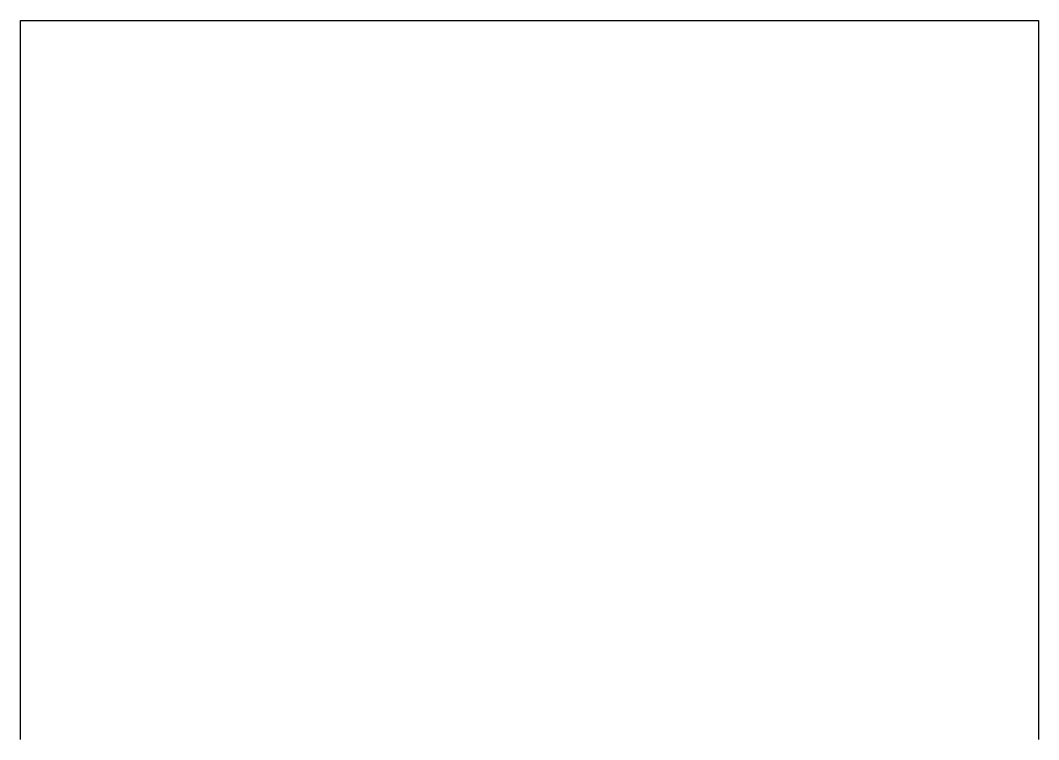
# Model space of a CAD drawing. Header units: metres. Extents: x 0 to 4964, y 0 to 3509.
import ezdxf

# ---------------------------------------------------------------- set-up
doc = ezdxf.new("R2010")
doc.units = ezdxf.units.M

msp = doc.modelspace()

# ---------------------------------------------------------------- linework, layer by layer
msp.add_lwpolyline([(0, 0), (0, 3509), (4964, 3509), (4964, 0)])

doc.saveas('drawing.dxf')
